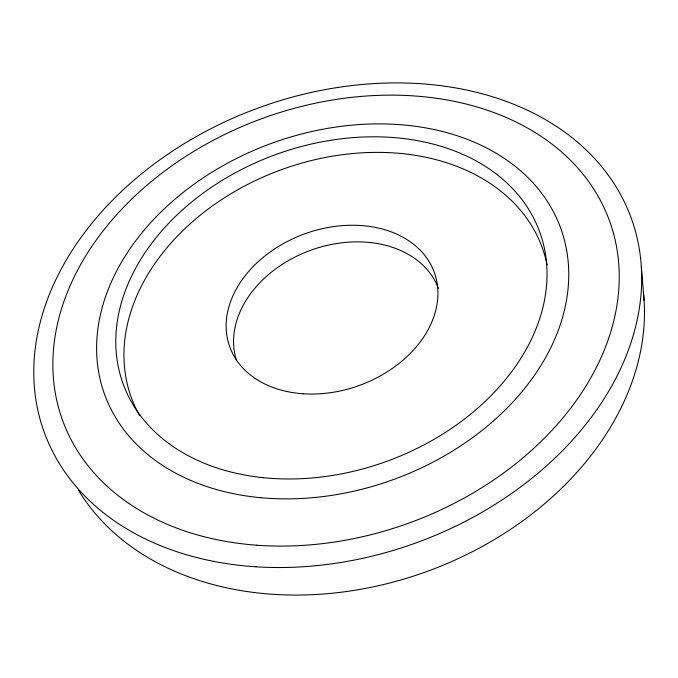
<?xml version="1.0" encoding="UTF-8"?>
<svg xmlns="http://www.w3.org/2000/svg" width="678" height="678" viewBox="0 0 678 678"><rect width="100%" height="100%" fill="white"/><g stroke="black" fill="none" stroke-linecap="round" stroke-linejoin="round"><path stroke-width="1.02" d="M641.337 266.785L644.1 300.651M643.38 292.371A303.456 229.867 -20.1 0 1 422.318 573.13A303.456 229.867 -20.1 0 1 78.343 489.974M236.402 360.111A107.217 80.343 -20.1 0 1 311.821 249.843A107.217 80.343 -20.1 0 1 438.522 288.642M139.507 415.419A218.697 162.703 -20.1 0 1 280.082 170.161A218.697 162.703 -20.1 0 1 547.112 264.912M256.098 566.808A312.414 231.325 -20.1 0 0 632.125 220.672A312.414 231.325 -20.1 0 0 124.989 188.17A312.414 231.325 -20.1 0 0 256.098 566.808M302.947 393.749A108.819 80.563 -20.1 0 0 434.751 273.717A108.819 80.563 -20.1 0 0 258.42 261.471A108.819 80.563 -20.1 0 0 302.947 393.749M263.505 477.71A221.714 163.118 -20.1 0 0 542.586 240.97A221.714 163.118 -20.1 0 0 188.103 204.993A221.714 163.118 -20.1 0 0 263.505 477.71M256.886 545.214A291.082 215.163 -20.1 0 0 611.098 225.435A291.082 215.163 -20.1 0 0 140.168 191.188A291.082 215.163 -20.1 0 0 256.886 545.214M260.852 497.711A242.724 178.806 -20.1 0 0 563.35 236.266A242.724 178.806 -20.1 0 0 173.822 200.171A242.724 178.806 -20.1 0 0 260.852 497.711"/></g></svg>
